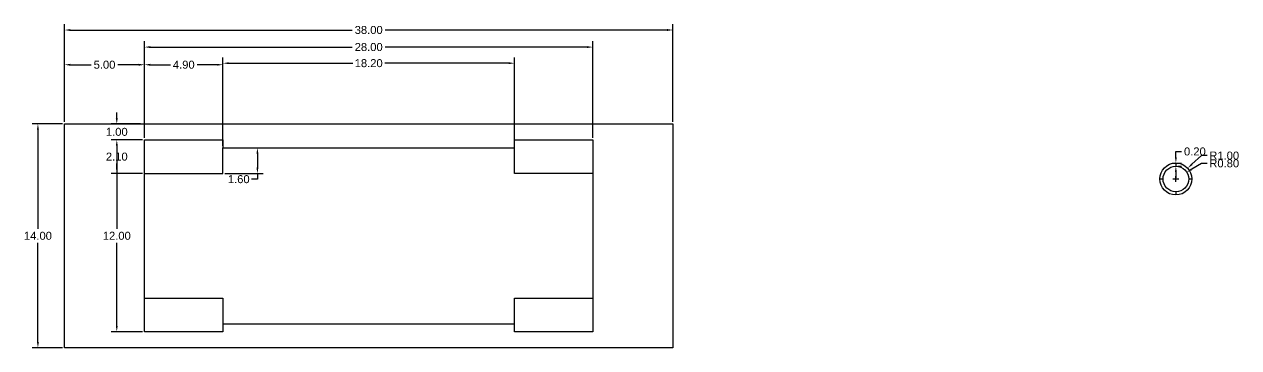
# Model space of a CAD drawing. Header units: centimetres. Extents: x 10 to 640, y 5 to 41.
# Drawn here: x 462.6 to 538.4, y 13.5 to 33.8 of the extents above; entities that cross this region are included whole.
import ezdxf

# ---------------------------------------------------------------- set-up
doc = ezdxf.new("R2010")
doc.units = ezdxf.units.CM
doc.header["$MEASUREMENT"] = 0
for name, color, linetype in [('ButonTemperatura', 220, 'Continuous'), ('MarimiSuprafata', 130, 'Continuous'), ('TavaColectoare', 134, 'Continuous')]:
    doc.layers.add(name, color=color, linetype=linetype)
doc.styles.get("Standard").update_dxf_attribs({"font": 'arial.ttf'})
doc.dimstyles.get("Standard").update_dxf_attribs({"dimscale": 2, "dimtxt": 0.25, "dimasz": 0.18, "dimexe": 0.18, "dimexo": 0.0625, "dimgap": 0.09, "dimtad": 0, "dimtih": 1, "dimtoh": 1, "dimzin": 0, "dimdsep": 46, "dimtxsty": 'Standard', "dimcen": 0.09, "dimadec": 0, "dimazin": 0, "dimtfac": 1, "dimtofl": 0, "dimtmove": 0, "dimatfit": 3, "dimfxl": 1, "dimtolj": 1, "dimtzin": 0, "dimarcsym": 0})

# ---------------------------------------------------------------- blocks, each defined once
blk = doc.blocks.new('*D216')
at = {"layer": 'Defpoints', "color": 0, "ltscale": 0.01, "transparency": 16777216}
for p in [(474.962, 26.033), (474.962, 24.433, -12.979), (477.111, 24.433)]:
    blk.add_point(p, dxfattribs=at)
at = {"layer": 'MarimiSuprafata', "color": 0, "lineweight": -2, "ltscale": 0.01, "transparency": 16777216}
for p, q in [((475.087, 26.033), (477.471, 26.033)), ((477.111, 25.673), (477.111, 24.793)), ((475.087, 24.433), (477.471, 24.433)), ((477.111, 24.433), (477.111, 24.073)), ((477.111, 24.073), (476.751, 24.073))]:
    blk.add_line(p, q, dxfattribs=at)
at = {"layer": 'MarimiSuprafata', "color": 0, "ltscale": 0.01, "transparency": 16777216}
for points in [[(477.051, 25.673), (477.171, 25.673), (477.111, 26.033)], [(477.051, 24.793), (477.171, 24.793), (477.111, 24.433)]]:
    blk.add_solid(points, dxfattribs=at)
at = {"layer": 'MarimiSuprafata', "color": 0, "ltscale": 0.01, "transparency": 16777216, "insert": (475.946, 24.073), "char_height": 0.5, "attachment_point": 5}
blk.add_mtext('\\A1;1.60', dxfattribs=at)
blk = doc.blocks.new('*D217')
at = {"layer": 'Defpoints', "color": 0, "ltscale": 0.01, "transparency": 16777216}
for p in [(468.328, 27.533), (469.937, 27.533, -13.479), (469.937, 26.533)]:
    blk.add_point(p, dxfattribs=at)
at = {"layer": 'MarimiSuprafata', "color": 0, "lineweight": -2, "ltscale": 0.01, "transparency": 16777216}
for p, q in [((468.328, 27.893), (468.328, 28.253)), ((469.812, 27.533), (467.968, 27.533)), ((469.812, 26.533), (467.968, 26.533)), ((468.328, 26.173), (468.328, 25.813))]:
    blk.add_line(p, q, dxfattribs=at)
at = {"layer": 'MarimiSuprafata', "color": 0, "ltscale": 0.01, "transparency": 16777216}
for points in [[(468.268, 27.893), (468.388, 27.893), (468.328, 27.533)], [(468.268, 26.173), (468.388, 26.173), (468.328, 26.533)]]:
    blk.add_solid(points, dxfattribs=at)
at = {"layer": 'MarimiSuprafata', "color": 0, "ltscale": 0.01, "transparency": 16777216, "insert": (468.328, 27.033), "char_height": 0.5, "attachment_point": 5}
blk.add_mtext('\\A1;1.00', dxfattribs=at)
blk = doc.blocks.new('*D218')
at = {"layer": 'Defpoints', "color": 0, "ltscale": 0.01, "transparency": 16777216}
for p in [(465.062, 31.232), (465.062, 27.533, -13.479), (470.062, 26.658)]:
    blk.add_point(p, dxfattribs=at)
at = {"layer": 'MarimiSuprafata', "color": 0, "lineweight": -2, "ltscale": 0.01, "transparency": 16777216}
for p, q in [((465.062, 27.658), (465.062, 31.592)), ((465.422, 31.232), (466.733, 31.232)), ((469.702, 31.232), (468.39, 31.232)), ((470.062, 26.783), (470.062, 31.592))]:
    blk.add_line(p, q, dxfattribs=at)
at = {"layer": 'MarimiSuprafata', "color": 0, "ltscale": 0.01, "transparency": 16777216}
for points in [[(465.422, 31.292), (465.422, 31.172), (465.062, 31.232)], [(469.702, 31.292), (469.702, 31.172), (470.062, 31.232)]]:
    blk.add_solid(points, dxfattribs=at)
at = {"layer": 'MarimiSuprafata', "color": 0, "ltscale": 0.01, "transparency": 16777216, "insert": (467.562, 31.232), "char_height": 0.5, "attachment_point": 5}
blk.add_mtext('\\A1;5.00', dxfattribs=at)
blk = doc.blocks.new('*D219')
at = {"layer": 'Defpoints', "color": 0, "ltscale": 0.01, "transparency": 16777216}
for p in [(469.937, 26.533), (468.328, 14.533), (470.062, 14.533, -13.479)]:
    blk.add_point(p, dxfattribs=at)
at = {"layer": 'MarimiSuprafata', "color": 0, "lineweight": -2, "ltscale": 0.01, "transparency": 16777216}
for p, q in [((469.812, 26.533), (467.968, 26.533)), ((468.328, 26.173), (468.328, 20.968)), ((468.328, 14.893), (468.328, 20.097)), ((469.937, 14.533), (467.968, 14.533))]:
    blk.add_line(p, q, dxfattribs=at)
at = {"layer": 'MarimiSuprafata', "color": 0, "ltscale": 0.01, "transparency": 16777216}
for points in [[(468.268, 26.173), (468.388, 26.173), (468.328, 26.533)], [(468.268, 14.893), (468.388, 14.893), (468.328, 14.533)]]:
    blk.add_solid(points, dxfattribs=at)
at = {"layer": 'MarimiSuprafata', "color": 0, "ltscale": 0.01, "transparency": 16777216, "insert": (468.328, 20.533), "char_height": 0.5, "attachment_point": 5}
blk.add_mtext('\\A1;12.00', dxfattribs=at)
blk = doc.blocks.new('*D220')
at = {"layer": 'Defpoints', "color": 0, "ltscale": 0.01, "transparency": 16777216}
for p in [(465.062, 27.533, -13.479), (463.402, 13.533), (465.062, 13.533, -13.479)]:
    blk.add_point(p, dxfattribs=at)
at = {"layer": 'MarimiSuprafata', "color": 0, "lineweight": -2, "ltscale": 0.01, "transparency": 16777216}
for p, q in [((464.937, 27.533), (463.042, 27.533)), ((463.402, 27.173), (463.402, 20.968)), ((463.402, 13.893), (463.402, 20.097)), ((464.937, 13.533), (463.042, 13.533))]:
    blk.add_line(p, q, dxfattribs=at)
at = {"layer": 'MarimiSuprafata', "color": 0, "ltscale": 0.01, "transparency": 16777216}
for points in [[(463.342, 27.173), (463.462, 27.173), (463.402, 27.533)], [(463.342, 13.893), (463.462, 13.893), (463.402, 13.533)]]:
    blk.add_solid(points, dxfattribs=at)
at = {"layer": 'MarimiSuprafata', "color": 0, "ltscale": 0.01, "transparency": 16777216, "insert": (463.402, 20.533), "char_height": 0.5, "attachment_point": 5}
blk.add_mtext('\\A1;14.00', dxfattribs=at)
blk = doc.blocks.new('*D221')
at = {"layer": 'Defpoints', "color": 0, "ltscale": 0.01, "transparency": 16777216}
for p in [(470.062, 26.533, -13.729), (468.328, 24.433), (470.062, 24.433, -12.979)]:
    blk.add_point(p, dxfattribs=at)
at = {"layer": 'MarimiSuprafata', "color": 0, "lineweight": -2, "ltscale": 0.01, "transparency": 16777216}
for p, q in [((469.937, 26.533), (467.968, 26.533)), ((468.328, 26.173), (468.328, 25.918)), ((468.328, 24.793), (468.328, 25.047)), ((469.937, 24.433), (467.968, 24.433))]:
    blk.add_line(p, q, dxfattribs=at)
at = {"layer": 'MarimiSuprafata', "color": 0, "ltscale": 0.01, "transparency": 16777216}
for points in [[(468.268, 26.173), (468.388, 26.173), (468.328, 26.533)], [(468.268, 24.793), (468.388, 24.793), (468.328, 24.433)]]:
    blk.add_solid(points, dxfattribs=at)
at = {"layer": 'MarimiSuprafata', "color": 0, "ltscale": 0.01, "transparency": 16777216, "insert": (468.328, 25.483), "char_height": 0.5, "attachment_point": 5}
blk.add_mtext('\\A1;2.10', dxfattribs=at)
blk = doc.blocks.new('*D222')
at = {"layer": 'Defpoints', "color": 0, "ltscale": 0.01, "transparency": 16777216}
for p in [(493.162, 31.329), (474.962, 26.033, -12.979), (493.162, 26.033, -12.979)]:
    blk.add_point(p, dxfattribs=at)
at = {"layer": 'MarimiSuprafata', "color": 0, "lineweight": -2, "ltscale": 0.01, "transparency": 16777216}
for p, q in [((474.962, 26.158), (474.962, 31.689)), ((475.322, 31.329), (483.063, 31.329)), ((492.802, 31.329), (485.061, 31.329)), ((493.162, 26.158), (493.162, 31.689))]:
    blk.add_line(p, q, dxfattribs=at)
at = {"layer": 'MarimiSuprafata', "color": 0, "ltscale": 0.01, "transparency": 16777216}
for points in [[(475.322, 31.389), (475.322, 31.269), (474.962, 31.329)], [(492.802, 31.389), (492.802, 31.269), (493.162, 31.329)]]:
    blk.add_solid(points, dxfattribs=at)
at = {"layer": 'MarimiSuprafata', "color": 0, "ltscale": 0.01, "transparency": 16777216, "insert": (484.062, 31.329), "char_height": 0.5, "attachment_point": 5}
blk.add_mtext('\\A1;18.20', dxfattribs=at)
blk = doc.blocks.new('*D223')
at = {"layer": 'Defpoints', "color": 0, "ltscale": 0.01, "transparency": 16777216}
for p in [(474.962, 31.232), (470.062, 26.658), (474.962, 26.533, -12.979)]:
    blk.add_point(p, dxfattribs=at)
at = {"layer": 'MarimiSuprafata', "color": 0, "lineweight": -2, "ltscale": 0.01, "transparency": 16777216}
for p, q in [((470.062, 26.783), (470.062, 31.592)), ((470.422, 31.232), (471.673, 31.232)), ((474.602, 31.232), (473.35, 31.232)), ((474.962, 26.658), (474.962, 31.592))]:
    blk.add_line(p, q, dxfattribs=at)
at = {"layer": 'MarimiSuprafata', "color": 0, "ltscale": 0.01, "transparency": 16777216}
for points in [[(470.422, 31.292), (470.422, 31.172), (470.062, 31.232)], [(474.602, 31.292), (474.602, 31.172), (474.962, 31.232)]]:
    blk.add_solid(points, dxfattribs=at)
at = {"layer": 'MarimiSuprafata', "color": 0, "ltscale": 0.01, "transparency": 16777216, "insert": (472.512, 31.232), "char_height": 0.5, "attachment_point": 5}
blk.add_mtext('\\A1;4.90', dxfattribs=at)
blk = doc.blocks.new('*D224')
at = {"layer": 'Defpoints', "color": 0, "ltscale": 0.01, "transparency": 16777216}
for p in [(498.062, 32.337), (470.062, 26.533, -13.729), (498.062, 26.533, -13.479)]:
    blk.add_point(p, dxfattribs=at)
at = {"layer": 'MarimiSuprafata', "color": 0, "lineweight": -2, "ltscale": 0.01, "transparency": 16777216}
for p, q in [((470.062, 26.658), (470.062, 32.697)), ((498.062, 26.658), (498.062, 32.697)), ((470.422, 32.337), (483.035, 32.337)), ((497.702, 32.337), (485.089, 32.337))]:
    blk.add_line(p, q, dxfattribs=at)
at = {"layer": 'MarimiSuprafata', "color": 0, "ltscale": 0.01, "transparency": 16777216}
for points in [[(470.422, 32.397), (470.422, 32.277), (470.062, 32.337)], [(497.702, 32.397), (497.702, 32.277), (498.062, 32.337)]]:
    blk.add_solid(points, dxfattribs=at)
at = {"layer": 'MarimiSuprafata', "color": 0, "ltscale": 0.01, "transparency": 16777216, "insert": (484.062, 32.337), "char_height": 0.5, "attachment_point": 5}
blk.add_mtext('\\A1;28.00', dxfattribs=at)
blk = doc.blocks.new('*D225')
at = {"layer": 'Defpoints', "color": 0, "ltscale": 0.01, "transparency": 16777216}
for p in [(503.062, 33.405), (465.062, 27.533, -13.479), (503.062, 27.533, -13.479)]:
    blk.add_point(p, dxfattribs=at)
at = {"layer": 'MarimiSuprafata', "color": 0, "lineweight": -2, "ltscale": 0.01, "transparency": 16777216}
for p, q in [((465.062, 27.658), (465.062, 33.765)), ((465.422, 33.405), (483.039, 33.405)), ((502.702, 33.405), (485.084, 33.405)), ((503.062, 27.658), (503.062, 33.765))]:
    blk.add_line(p, q, dxfattribs=at)
at = {"layer": 'MarimiSuprafata', "color": 0, "ltscale": 0.01, "transparency": 16777216}
for points in [[(465.422, 33.465), (465.422, 33.345), (465.062, 33.405)], [(502.702, 33.465), (502.702, 33.345), (503.062, 33.405)]]:
    blk.add_solid(points, dxfattribs=at)
at = {"layer": 'MarimiSuprafata', "color": 0, "ltscale": 0.01, "transparency": 16777216, "insert": (484.062, 33.405), "char_height": 0.5, "attachment_point": 5}
blk.add_mtext('\\A1;38.00', dxfattribs=at)
blk = doc.blocks.new('*D226')
at = {"layer": 'Defpoints', "color": 0, "ltscale": 0.01, "transparency": 16777216}
for p in [(535.217, 24.763, -3.31), (534.48, 24.087, -3.31)]:
    blk.add_point(p, dxfattribs=at)
at = {"layer": 'MarimiSuprafata', "color": 0, "lineweight": -2, "ltscale": 0.01, "transparency": 16777216}
for p, q in [((536.073, 25.548), (535.482, 25.006)), ((536.433, 25.548), (536.073, 25.548)), ((534.3, 24.087), (534.66, 24.087)), ((534.48, 23.907), (534.48, 24.267))]:
    blk.add_line(p, q, dxfattribs=at)
at = {"layer": 'MarimiSuprafata', "color": 0, "ltscale": 0.01, "transparency": 16777216}
blk.add_solid([(535.442, 25.05), (535.523, 24.962), (535.217, 24.763)], dxfattribs=at)
at = {"layer": 'MarimiSuprafata', "color": 0, "ltscale": 0.01, "transparency": 16777216, "insert": (537.5, 25.548), "char_height": 0.5, "attachment_point": 5}
blk.add_mtext('\\A1;R1.00', dxfattribs=at)
blk = doc.blocks.new('*D227')
at = {"layer": 'Defpoints', "color": 0, "ltscale": 0.01, "transparency": 16777216}
for p in [(534.48, 25.087, -3.31), (534.48, 25.087), (534.48, 24.887, -3.31)]:
    blk.add_point(p, dxfattribs=at)
at = {"layer": 'MarimiSuprafata', "color": 0, "lineweight": -2, "ltscale": 0.01, "transparency": 16777216}
for p, q in [((534.48, 25.447), (534.48, 25.807)), ((534.48, 25.807), (534.84, 25.807)), ((534.605, 25.087), (534.84, 25.087)), ((534.48, 24.527), (534.48, 24.167)), ((534.605, 24.887), (534.84, 24.887))]:
    blk.add_line(p, q, dxfattribs=at)
at = {"layer": 'MarimiSuprafata', "color": 0, "ltscale": 0.01, "transparency": 16777216}
for points in [[(534.42, 25.447), (534.54, 25.447), (534.48, 25.087)], [(534.42, 24.527), (534.54, 24.527), (534.48, 24.887)]]:
    blk.add_solid(points, dxfattribs=at)
at = {"layer": 'MarimiSuprafata', "color": 0, "ltscale": 0.01, "transparency": 16777216, "insert": (535.668, 25.807), "char_height": 0.5, "attachment_point": 5}
blk.add_mtext('\\A1;0.20', dxfattribs=at)
blk = doc.blocks.new('*D228')
at = {"layer": 'Defpoints', "color": 0, "ltscale": 0.01, "transparency": 16777216}
for p in [(535.162, 24.505, -3.31), (534.48, 24.087, -3.31)]:
    blk.add_point(p, dxfattribs=at)
at = {"layer": 'MarimiSuprafata', "color": 0, "lineweight": -2, "ltscale": 0.01, "transparency": 16777216}
for p, q in [((536.073, 25.064), (535.469, 24.694)), ((536.433, 25.064), (536.073, 25.064)), ((534.3, 24.087), (534.66, 24.087)), ((534.48, 23.907), (534.48, 24.267))]:
    blk.add_line(p, q, dxfattribs=at)
at = {"layer": 'MarimiSuprafata', "color": 0, "ltscale": 0.01, "transparency": 16777216}
blk.add_solid([(535.437, 24.745), (535.5, 24.643), (535.162, 24.505)], dxfattribs=at)
at = {"layer": 'MarimiSuprafata', "color": 0, "ltscale": 0.01, "transparency": 16777216, "insert": (537.5, 25.064), "char_height": 0.5, "attachment_point": 5}
blk.add_mtext('\\A1;R0.80', dxfattribs=at)

msp = doc.modelspace()

# ---------------------------------------------------------------- linework, layer by layer
at = {"layer": 'ButonTemperatura', "ltscale": 0.01}
for p, q in [((534.48, 25.087, -3.31), (534.48, 24.887, -3.31)), ((533.48, 24.087, -3.31), (533.68, 24.087, -3.31)), ((535.28, 24.087, -3.31), (535.48, 24.087, -3.31)), ((534.48, 23.287, -3.31), (534.48, 23.087, -3.31))]:
    msp.add_line(p, q, dxfattribs=at)
for radius in [1, 0.8]:
    msp.add_circle((534.48, 24.087, -3.31), radius, dxfattribs=at)
at = {"layer": 'TavaColectoare', "ltscale": 0.01}
for p, q in [((465.062, 13.533), (465.062, 27.533)), ((465.062, 27.533), (503.062, 27.533)), ((503.062, 27.533), (503.062, 13.533)), ((470.062, 14.533), (470.062, 26.533)), ((470.062, 26.533), (474.962, 26.533)), ((474.962, 26.533), (474.962, 26.033)), ((474.962, 24.433), (474.962, 26.033)), ((474.962, 26.033), (493.162, 26.033)), ((493.162, 26.533), (498.062, 26.533)), ((493.162, 26.033), (493.162, 26.533)), ((493.162, 24.433), (493.162, 26.033)), ((498.062, 26.533), (498.062, 24.433)), ((470.062, 24.433), (474.962, 24.433)), ((498.062, 24.433), (493.162, 24.433)), ((498.062, 24.433), (498.062, 14.533)), ((470.062, 16.633), (474.962, 16.633)), ((474.962, 16.633), (474.962, 14.533)), ((493.162, 16.633), (498.062, 16.627)), ((493.162, 14.533), (493.162, 16.633)), ((474.962, 14.533), (470.062, 14.533)), ((474.962, 15.033), (493.162, 15.033)), ((498.062, 14.533), (493.162, 14.533)), ((503.062, 13.533), (465.062, 13.533))]:
    msp.add_line(p, q, dxfattribs=at)

# ---------------------------------------------------------------- dimensions: what is measured, and where the dimension line sits
at = {"layer": 'MarimiSuprafata', "ltscale": 0.01}
for base, p1, p2, picture, middle in [((503.062, 33.405), (465.062, 27.533, -13.479), (503.062, 27.533, -13.479), '*D225', (484.062, 33.405)), ((498.062, 32.337), (470.062, 26.533, -13.729), (498.062, 26.533, -13.479), '*D224', (484.062, 32.337)), ((465.062, 31.232), (470.062, 26.658), (465.062, 27.533, -13.479), '*D218', (467.562, 31.232)), ((474.962, 31.232), (470.062, 26.658), (474.962, 26.533, -12.979), '*D223', (472.512, 31.232)), ((493.162, 31.329), (474.962, 26.033, -12.979), (493.162, 26.033, -12.979), '*D222', (484.062, 31.329))]:
    dim = msp.add_linear_dim(base=base, p1=p1, p2=p2, dimstyle='Standard', dxfattribs=at)
    dim.commit()
    dim.dimension.update_dxf_attribs({"geometry": picture, "text_midpoint": middle})
for base, p1, p2, picture, middle in [((468.328, 27.533), (469.937, 26.533), (469.937, 27.533, -13.479), '*D217', (468.328, 27.033)), ((463.402, 13.533), (465.062, 27.533, -13.479), (465.062, 13.533, -13.479), '*D220', (463.402, 20.533)), ((468.328, 14.533), (469.937, 26.533), (470.062, 14.533, -13.479), '*D219', (468.328, 20.533)), ((468.328, 24.433), (470.062, 26.533, -13.729), (470.062, 24.433, -12.979), '*D221', (468.328, 25.483)), ((477.111, 24.433), (474.962, 26.033), (474.962, 24.433, -12.979), '*D216', (475.946, 24.073)), ((534.48, 25.087), (534.48, 24.887, -3.31), (534.48, 25.087, -3.31), '*D227', (535.668, 25.807))]:
    dim = msp.add_linear_dim(base=base, p1=p1, p2=p2, angle=90, dimstyle='Standard', dxfattribs=at)
    dim.commit()
    dim.dimension.update_dxf_attribs({"geometry": picture, "text_midpoint": middle})
for mpoint, picture, middle in [((535.217, 24.763, -3.31), '*D226', (537.5, 25.548)), ((535.162, 24.505, -3.31), '*D228', (537.5, 25.064))]:
    dim = msp.add_radius_dim(center=(534.48, 24.087, -3.31), mpoint=mpoint, dimstyle='Standard', dxfattribs=at)
    dim.commit()
    dim.dimension.update_dxf_attribs({"geometry": picture, "text_midpoint": middle, "dimtype": 164})

doc.saveas('drawing.dxf')
